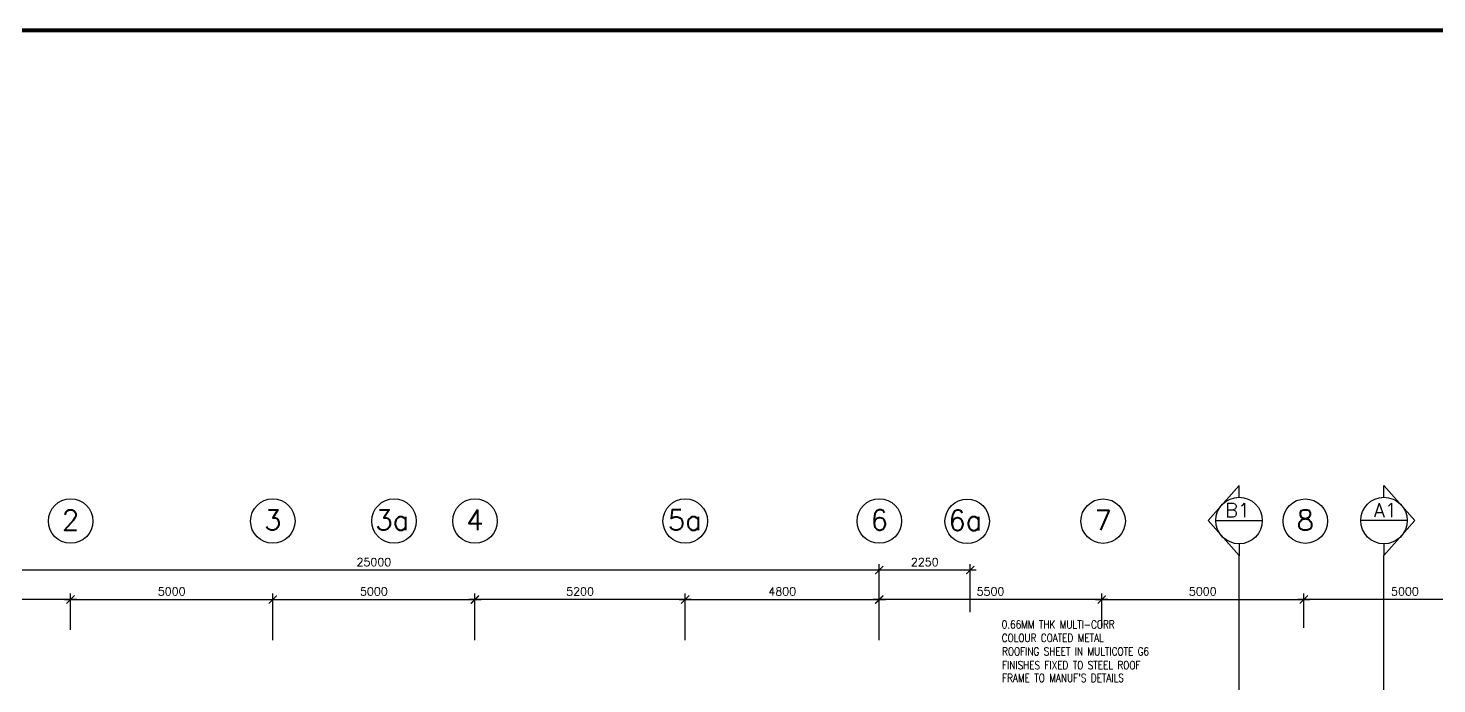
# Model space of a CAD drawing. Extents: x 2266480 to 2632177, y -858634 to -757244.
# Drawn here: x 2283970 to 2318808, y -773454 to -757244 of the extents above; entities that cross this region are included whole.
import ezdxf

# ---------------------------------------------------------------- set-up
doc = ezdxf.new("R2010")
doc.units = 0
doc.header["$LTSCALE"] = 10
doc.header["$MEASUREMENT"] = 0
doc.layers.get('0').update_dxf_attribs({"linetype": 'CONTINUOUS'})
doc.layers.get('DEFPOINTS').update_dxf_attribs({"linetype": 'CONTINUOUS'})
for name, color, linetype in [('AR', 7, 'CONTINUOUS'), ('AR1', 7, 'CONTINUOUS'), ('DIM', 7, 'CONTINUOUS'), ('FFL', 7, 'CONTINUOUS'), ('GRID-T', 7, 'CONTINUOUS'), ('PL', 5, 'CONTINUOUS')]:
    doc.layers.add(name, color=color, linetype=linetype)
doc.styles.add('ROMANS', font='romans')
doc.styles.get("Standard").update_dxf_attribs({"font": 'ROMANS.SHX'})
doc.dimstyles.new('STANDARD$0', dxfattribs={"dimscale": 0, "dimtxt": 8, "dimasz": 6, "dimexe": 1, "dimexo": 1, "dimgap": 3, "dimtad": 1, "dimdec": 0, "dimlfac": -1, "dimrnd": 1, "dimzin": 0, "dimdsep": 46, "dimtxsty": 'Standard', "dimcen": 0, "dimclrd": 5, "dimclre": 250, "dimadec": 0, "dimazin": 0, "dimtfac": 1, "dimtdec": 4, "dimtofl": 0, "dimtmove": 0, "dimatfit": 3, "dimfxl": 1, "dimtolj": 1, "dimtzin": 0, "dimarcsym": 0})

# ---------------------------------------------------------------- blocks, each defined once
blk = doc.blocks.new('_ARCHTICK')
at = {"color": 0, "linetype": 'ByBlock', "const_width": 0.15}
blk.add_lwpolyline([(-0.5, -0.5), (0.5, 0.5)], dxfattribs=at)
blk = doc.blocks.new('*D266')
at = {"layer": 'DEFPOINTS', "color": 0, "transparency": 16777216}
for p in [(2305019, -770644), (2305019, -771835), (2307269, -771835)]:
    blk.add_point(p, dxfattribs=at)
at = {"layer": 'DIM', "color": 7, "lineweight": -2, "transparency": 16777216}
for p, q in [((2305019, -771685), (2305019, -770494)), ((2307269, -771685), (2307269, -770494)), ((2307419, -770644), (2304869, -770644))]:
    blk.add_line(p, q, dxfattribs=at)
at = {"layer": 'DIM', "color": 7, "lineweight": -2, "transparency": 16777216, "xscale": 200, "yscale": 200, "zscale": 200}
for p, rotation in [((2305019, -770644), 180.0000000117542), ((2307269, -770644), 1.175419761523244e-08)]:
    blk.add_blockref('_ARCHTICK', p, dxfattribs=dict(at, rotation=rotation))
at = {"layer": 'DIM', "color": 7, "transparency": 16777216, "insert": (2306144, -770444), "char_height": 200, "attachment_point": 5, "rotation": 0, "style": 'ROMANS'}
blk.add_mtext('\\A1;2250', dxfattribs=at)
blk = doc.blocks.new('*D267')
at = {"layer": 'DEFPOINTS', "color": 0, "transparency": 16777216}
for p in [(2280019, -770644), (2280019, -772191), (2305019, -772191)]:
    blk.add_point(p, dxfattribs=at)
at = {"layer": 'DIM', "color": 7, "lineweight": -2, "transparency": 16777216}
for p, q in [((2280019, -772041), (2280019, -770494)), ((2305019, -772041), (2305019, -770494)), ((2305169, -770644), (2279869, -770644))]:
    blk.add_line(p, q, dxfattribs=at)
at = {"layer": 'DIM', "color": 7, "lineweight": -2, "transparency": 16777216, "xscale": 200, "yscale": 200, "zscale": 200}
for p, rotation in [((2280019, -770644), 180.0000000117521), ((2305019, -770644), 1.175219921378812e-08)]:
    blk.add_blockref('_ARCHTICK', p, dxfattribs=dict(at, rotation=rotation))
at = {"layer": 'DIM', "color": 7, "transparency": 16777216, "insert": (2292519, -770444), "char_height": 200, "attachment_point": 5, "rotation": 0, "style": 'ROMANS'}
blk.add_mtext('\\A1;25000', dxfattribs=at)
blk = doc.blocks.new('*D268')
at = {"layer": 'DEFPOINTS', "color": 0, "transparency": 16777216}
for p in [(2305019, -771370), (2300219, -772521), (2305019, -772521)]:
    blk.add_point(p, dxfattribs=at)
at = {"layer": 'DIM', "color": 7, "lineweight": -2, "transparency": 16777216}
for p, q in [((2300219, -772371), (2300219, -771220)), ((2305019, -772371), (2305019, -771220)), ((2300069, -771370), (2305169, -771370))]:
    blk.add_line(p, q, dxfattribs=at)
at = {"layer": 'DIM', "color": 7, "lineweight": -2, "transparency": 16777216, "xscale": 200, "yscale": 200, "zscale": 200, "rotation": 180}
blk.add_blockref('_ARCHTICK', (2300219, -771370), dxfattribs=at)
at = {"layer": 'DIM', "color": 7, "lineweight": -2, "transparency": 16777216, "xscale": 200, "yscale": 200, "zscale": 200}
blk.add_blockref('_ARCHTICK', (2305019, -771370), dxfattribs=at)
at = {"layer": 'DIM', "color": 7, "transparency": 16777216, "insert": (2302619, -771170), "char_height": 200, "attachment_point": 5, "style": 'ROMANS'}
blk.add_mtext('\\A1;4800', dxfattribs=at)
blk = doc.blocks.new('*D269')
at = {"layer": 'DEFPOINTS', "color": 0, "transparency": 16777216}
for p in [(2295019, -771370), (2295019, -772521), (2300219, -772521)]:
    blk.add_point(p, dxfattribs=at)
at = {"layer": 'DIM', "color": 7, "lineweight": -2, "transparency": 16777216}
for p, q in [((2295019, -772371), (2295019, -771220)), ((2300219, -772371), (2300219, -771220)), ((2300369, -771370), (2294869, -771370))]:
    blk.add_line(p, q, dxfattribs=at)
at = {"layer": 'DIM', "color": 7, "lineweight": -2, "transparency": 16777216, "xscale": 200, "yscale": 200, "zscale": 200}
for p, rotation in [((2295019, -771370), 180.0000000117561), ((2300219, -771370), 1.175611608061899e-08)]:
    blk.add_blockref('_ARCHTICK', p, dxfattribs=dict(at, rotation=rotation))
at = {"layer": 'DIM', "color": 7, "transparency": 16777216, "insert": (2297619, -771170), "char_height": 200, "attachment_point": 5, "rotation": 0, "style": 'ROMANS'}
blk.add_mtext('\\A1;5200', dxfattribs=at)
blk = doc.blocks.new('*D270')
at = {"layer": 'DEFPOINTS', "color": 0, "transparency": 16777216}
for p in [(2290019, -771370), (2285019, -772270), (2290019, -772270)]:
    blk.add_point(p, dxfattribs=at)
at = {"layer": 'DIM', "color": 7, "lineweight": -2, "transparency": 16777216}
for p, q in [((2285019, -772120), (2285019, -771220)), ((2290019, -772120), (2290019, -771220)), ((2284869, -771370), (2290169, -771370))]:
    blk.add_line(p, q, dxfattribs=at)
at = {"layer": 'DIM', "color": 7, "lineweight": -2, "transparency": 16777216, "xscale": 200, "yscale": 200, "zscale": 200, "rotation": 180}
blk.add_blockref('_ARCHTICK', (2285019, -771370), dxfattribs=at)
at = {"layer": 'DIM', "color": 7, "lineweight": -2, "transparency": 16777216, "xscale": 200, "yscale": 200, "zscale": 200}
blk.add_blockref('_ARCHTICK', (2290019, -771370), dxfattribs=at)
at = {"layer": 'DIM', "color": 7, "transparency": 16777216, "insert": (2287519, -771170), "char_height": 200, "attachment_point": 5, "style": 'ROMANS'}
blk.add_mtext('\\A1;5000', dxfattribs=at)
blk = doc.blocks.new('*D271')
at = {"layer": 'DEFPOINTS', "color": 0, "transparency": 16777216}
for p in [(2295019, -771370), (2290019, -772521), (2295019, -772521)]:
    blk.add_point(p, dxfattribs=at)
at = {"layer": 'DIM', "color": 7, "lineweight": -2, "transparency": 16777216}
for p, q in [((2290019, -772371), (2290019, -771220)), ((2295019, -772371), (2295019, -771220)), ((2289869, -771370), (2295169, -771370))]:
    blk.add_line(p, q, dxfattribs=at)
at = {"layer": 'DIM', "color": 7, "lineweight": -2, "transparency": 16777216, "xscale": 200, "yscale": 200, "zscale": 200, "rotation": 180}
blk.add_blockref('_ARCHTICK', (2290019, -771370), dxfattribs=at)
at = {"layer": 'DIM', "color": 7, "lineweight": -2, "transparency": 16777216, "xscale": 200, "yscale": 200, "zscale": 200}
blk.add_blockref('_ARCHTICK', (2295019, -771370), dxfattribs=at)
at = {"layer": 'DIM', "color": 7, "transparency": 16777216, "insert": (2292519, -771170), "char_height": 200, "attachment_point": 5, "style": 'ROMANS'}
blk.add_mtext('\\A1;5000', dxfattribs=at)
blk = doc.blocks.new('*D272')
at = {"layer": 'DEFPOINTS', "color": 0, "transparency": 16777216}
for p in [(2280019, -771370), (2280019, -772270), (2285019, -772270)]:
    blk.add_point(p, dxfattribs=at)
at = {"layer": 'DIM', "color": 7, "lineweight": -2, "transparency": 16777216}
for p, q in [((2280019, -772120), (2280019, -771220)), ((2285019, -772120), (2285019, -771220)), ((2285169, -771370), (2279869, -771370))]:
    blk.add_line(p, q, dxfattribs=at)
at = {"layer": 'DIM', "color": 7, "lineweight": -2, "transparency": 16777216, "xscale": 200, "yscale": 200, "zscale": 200}
for p, rotation in [((2280019, -771370), 179.99999998825), ((2285019, -771370), 359.99999998825)]:
    blk.add_blockref('_ARCHTICK', p, dxfattribs=dict(at, rotation=rotation))
at = {"layer": 'DIM', "color": 7, "transparency": 16777216, "insert": (2282519, -771170), "char_height": 200, "attachment_point": 5, "rotation": 360, "style": 'ROMANS'}
blk.add_mtext('\\A1;5000', dxfattribs=at)
blk = doc.blocks.new('*D274')
at = {"layer": 'DEFPOINTS', "color": 0, "transparency": 16777216}
for p in [(2315519, -771370), (2315519, -772220), (2320519, -772220)]:
    blk.add_point(p, dxfattribs=at)
at = {"layer": 'DIM', "color": 7, "lineweight": -2, "transparency": 16777216}
for p, q in [((2315519, -772070), (2315519, -771220)), ((2320519, -772070), (2320519, -771220)), ((2320669, -771370), (2315369, -771370))]:
    blk.add_line(p, q, dxfattribs=at)
at = {"layer": 'DIM', "color": 7, "lineweight": -2, "transparency": 16777216, "xscale": 200, "yscale": 200, "zscale": 200}
for p, rotation in [((2315519, -771370), 179.99999998825), ((2320519, -771370), 359.99999998825)]:
    blk.add_blockref('_ARCHTICK', p, dxfattribs=dict(at, rotation=rotation))
at = {"layer": 'DIM', "color": 7, "transparency": 16777216, "insert": (2318019, -771170), "char_height": 200, "attachment_point": 5, "rotation": 360, "style": 'ROMANS'}
blk.add_mtext('\\A1;5000', dxfattribs=at)
blk = doc.blocks.new('*D275')
at = {"layer": 'DEFPOINTS', "color": 0, "transparency": 16777216}
for p in [(2305019, -771370), (2305019, -772220), (2310519, -772220)]:
    blk.add_point(p, dxfattribs=at)
at = {"layer": 'DIM', "color": 7, "lineweight": -2, "transparency": 16777216}
for p, q in [((2305019, -772070), (2305019, -771220)), ((2310519, -772070), (2310519, -771220)), ((2310669, -771370), (2304869, -771370))]:
    blk.add_line(p, q, dxfattribs=at)
at = {"layer": 'DIM', "color": 7, "lineweight": -2, "transparency": 16777216, "xscale": 200, "yscale": 200, "zscale": 200}
for p, rotation in [((2305019, -771370), 179.9999999882497), ((2310519, -771370), 359.9999999882497)]:
    blk.add_blockref('_ARCHTICK', p, dxfattribs=dict(at, rotation=rotation))
at = {"layer": 'DIM', "color": 7, "transparency": 16777216, "insert": (2307769, -771170), "char_height": 200, "attachment_point": 5, "rotation": 360, "style": 'ROMANS'}
blk.add_mtext('\\A1;5500', dxfattribs=at)
blk = doc.blocks.new('*D276')
at = {"layer": 'DEFPOINTS', "color": 0, "transparency": 16777216}
for p in [(2315519, -771370), (2310519, -772220), (2315519, -772220)]:
    blk.add_point(p, dxfattribs=at)
at = {"layer": 'DIM', "color": 7, "lineweight": -2, "transparency": 16777216}
for p, q in [((2310519, -772070), (2310519, -771220)), ((2315519, -772070), (2315519, -771220)), ((2310369, -771370), (2315669, -771370))]:
    blk.add_line(p, q, dxfattribs=at)
at = {"layer": 'DIM', "color": 7, "lineweight": -2, "transparency": 16777216, "xscale": 200, "yscale": 200, "zscale": 200, "rotation": 180}
blk.add_blockref('_ARCHTICK', (2310519, -771370), dxfattribs=at)
at = {"layer": 'DIM', "color": 7, "lineweight": -2, "transparency": 16777216, "xscale": 200, "yscale": 200, "zscale": 200}
blk.add_blockref('_ARCHTICK', (2315519, -771370), dxfattribs=at)
at = {"layer": 'DIM', "color": 7, "transparency": 16777216, "insert": (2313019, -771170), "char_height": 200, "attachment_point": 5, "style": 'ROMANS'}
blk.add_mtext('\\A1;5000', dxfattribs=at)

msp = doc.modelspace()

# ---------------------------------------------------------------- linework, layer by layer
at = {"layer": 'AR', "color": 0}
for p, q in [((2313916.8, -768547.2), (2313154.5, -769414.7)), ((2313916.8, -768842.3), (2313916.8, -768547.2)), ((2317500.6, -768547.2), (2318262.9, -769414.7)), ((2317500.6, -768842.3), (2317500.6, -768547.2)), ((2313916.8, -770282.2), (2313154.5, -769414.7)), ((2313341.8, -769417.3), (2314491.8, -769417.3)), ((2318075.6, -769417.3), (2316925.6, -769417.3)), ((2317500.6, -770282.2), (2318262.9, -769414.7)), ((2313916.8, -769992.3), (2313916.8, -770287.4)), ((2317500.6, -769992.3), (2317500.6, -770282.2)), ((2313916.8, -786525), (2313916.8, -770282.2)), ((2317500.6, -786481.2), (2317500.6, -770282.2))]:
    msp.add_line(p, q, dxfattribs=at)
for centre in [(2313916.8, -769417.3), (2317500.6, -769417.3)]:
    msp.add_circle(centre, 575, dxfattribs=at)
at = {"layer": 'GRID-T', "color": 0}
for centre in [(2285019.4, -769430.3), (2290019.4, -769430.3), (2293019.4, -769430.3), (2295019.4, -769430.3), (2300219.4, -769430.3), (2305019.4, -769430.3), (2307192.2, -769435.8), (2310555, -769431.5), (2315555, -769431.5)]:
    msp.add_circle(centre, 550, dxfattribs=at)
at = {"layer": 'PL', "color": 0, "ltscale": 2, "const_width": 100}
msp.add_lwpolyline([(2266663.5, -847288.2), (2337081.9, -847288.2), (2337081.9, -757293.9), (2266663.5, -757293.9)], close=True, dxfattribs=at)

# ---------------------------------------------------------------- texts
at = {"layer": 'AR1', "color": 0, "style": 'ROMANS'}
for s, p in [('B1', (2313573.3, -769333.7)), ('A1', (2317249.7, -769333.7))]:
    msp.add_text(s, height=350, dxfattribs=at).set_placement(p)
at = {"layer": 'FFL', "color": 0, "style": 'ROMANS', "width": 0.8}
for s, p in [('0.66MM THK MULTI-CORR ', (2308047.9, -772086.5)), ('COLOUR COATED METAL', (2308047.9, -772418.4)), ('ROOFING SHEET IN MULTICOTE G6', (2308056.6, -772752.6)), ('FINISHES FIXED TO STEEL ROOF', (2308056.6, -773092.1)), ("FRAME TO MANUF'S DETAILS", (2308056.6, -773409))]:
    msp.add_text(s, height=200, dxfattribs=at).set_placement(p)
at = {"layer": 'GRID-T', "color": 0, "style": 'ROMANS'}
for s, p in [('2', (2284804.2, -769656.1)), ('3', (2289804.2, -769656.1)), ('3a', (2292553.9, -769656.1)), ('4', (2294804.2, -769656.1)), ('5a', (2299790.2, -769656.1)), ('6', (2304804.2, -769656.1)), ('6a', (2306726.7, -769661.5)), ('7', (2310339.9, -769657.2)), ('8', (2315339.9, -769657.2))]:
    msp.add_text(s, height=500, dxfattribs=at).set_placement(p)

# ---------------------------------------------------------------- dimensions: what is measured, and where the dimension line sits
at = {"layer": 'DIM', "color": 0}
for p1, p2, distance, picture, middle in [((2305019.4, -772191.4), (2280019.4, -772191.4), -1547.9, '*D267', (2292519.4, -770443.5)), ((2307269.4, -771835.2), (2305019.4, -771835.2), -1191.7, '*D266', (2306144.4, -770443.5)), ((2285019.4, -772270.1), (2280019.4, -772270.1), -900.2, '*D272', (2282519.4, -771169.9)), ((2285019.4, -772270.1), (2290019.4, -772270.1), 900.2, '*D270', (2287519.4, -771169.9)), ((2290019.4, -772520.5), (2295019.4, -772520.5), 1150.6, '*D271', (2292519.4, -771169.9)), ((2300219.4, -772520.5), (2295019.4, -772520.5), -1150.6, '*D269', (2297619.4, -771169.9)), ((2300219.4, -772520.5), (2305019.4, -772520.5), 1150.6, '*D268', (2302619.4, -771169.9)), ((2310519.4, -772220.5), (2305019.4, -772220.5), -850.6, '*D275', (2307769.4, -771169.9)), ((2310519.4, -772220.5), (2315519.4, -772220.5), 850.6, '*D276', (2313019.4, -771169.9)), ((2320519.4, -772220.5), (2315519.4, -772220.5), -850.6, '*D274', (2318019.4, -771169.9))]:
    dim = msp.add_aligned_dim(p1=p1, p2=p2, distance=distance, dimstyle='STANDARD$0', override={"dimscale": 100, "dimtxt": 2, "dimasz": 2, "dimexe": 1.5, "dimexo": 1.5, "dimgap": 1, "dimtxsty": 'ROMANS', "dimblk": 'ARCHTICK', "dimdle": 1.5, "dimclrd": 7, "dimclre": 7, "dimclrt": 7, "dimtdec": 0, "dimtmove": 2}, dxfattribs=at)
    dim.commit()
    dim.dimension.update_dxf_attribs({"geometry": picture, "text_midpoint": middle})

doc.saveas('drawing.dxf')
